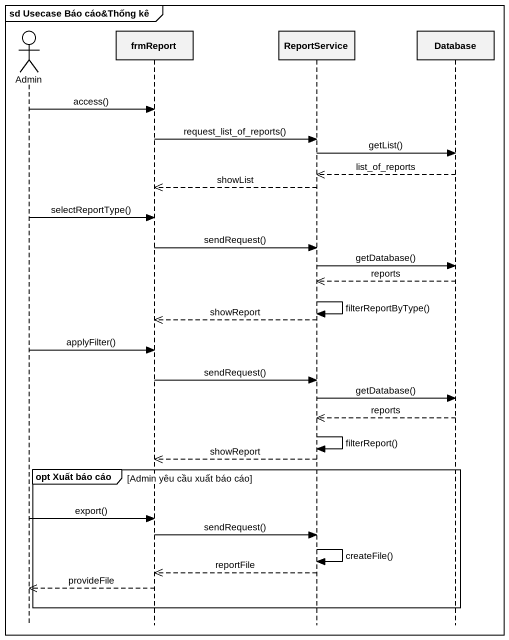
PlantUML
@startuml
mainframe sd Usecase Báo cáo&Thống kê
hide footbox
actor Admin
participant frmReport
participant ReportService
participant "Database" as Database_

Admin -> frmReport : access()
frmReport -> ReportService : request_list_of_reports()
ReportService -> Database_ : getList()
Database_ -->> ReportService : list_of_reports
ReportService -->> frmReport : showList
Admin -> frmReport : selectReportType()
frmReport -> ReportService : sendRequest()
ReportService -> Database_ : getDatabase()
Database_ -->> ReportService : reports
ReportService -> ReportService : filterReportByType()
ReportService -->> frmReport : showReport
Admin -> frmReport : applyFilter()
frmReport -> ReportService : sendRequest()
ReportService -> Database_ : getDatabase()
Database_ -->> ReportService : reports
ReportService -> ReportService : filterReport()
ReportService -->> frmReport : showReport
group opt Xuất báo cáo [Admin yêu cầu xuất báo cáo]
  Admin -> frmReport : export()
  frmReport -> ReportService : sendRequest()
  ReportService -> ReportService : createFile()
  ReportService -->> frmReport : reportFile
  frmReport -->> Admin : provideFile
end
@enduml
